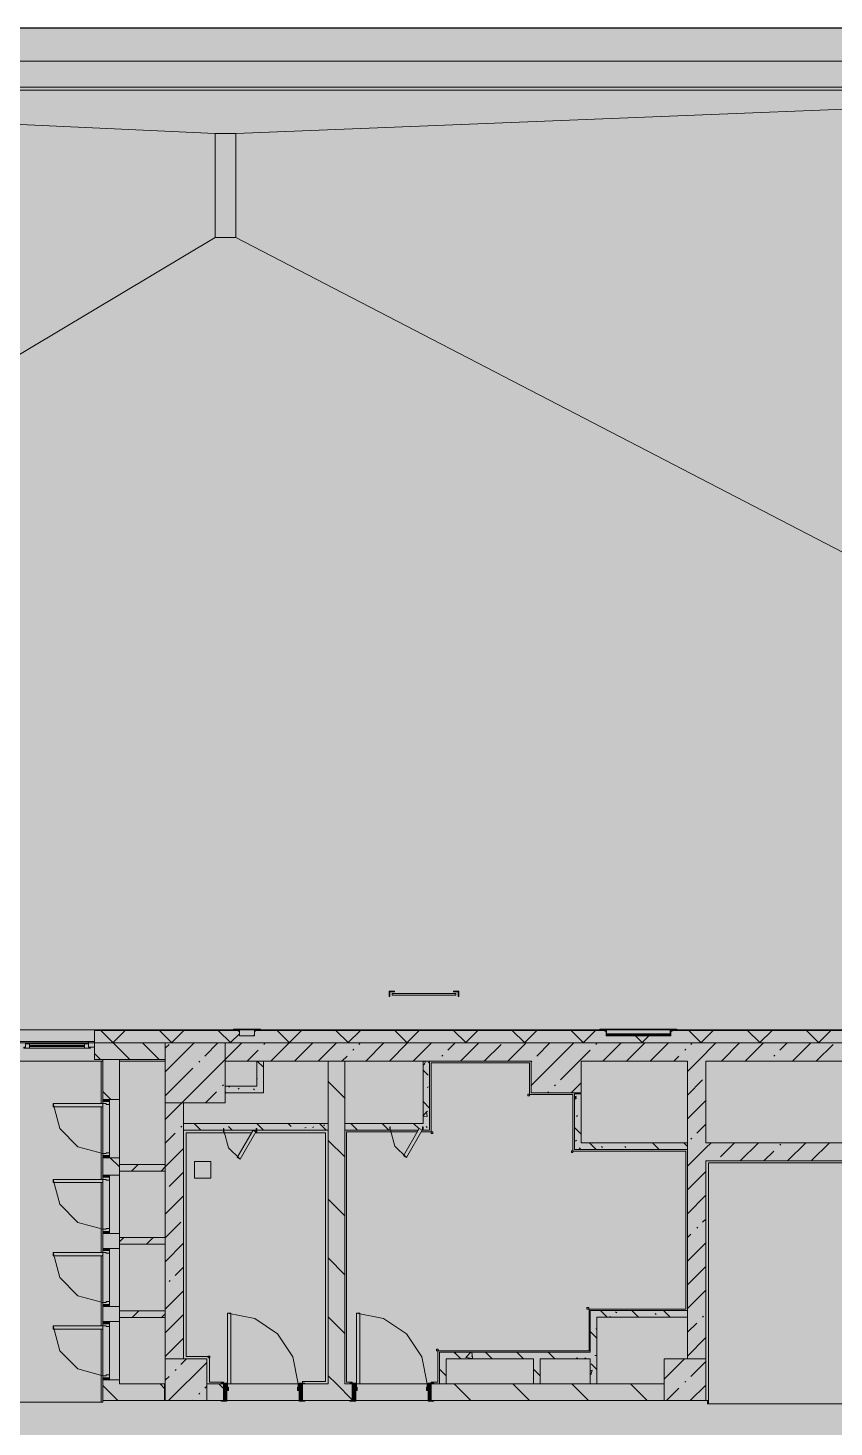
# Model space of a CAD drawing. Header units: millimetres. Extents: x -3817 to 677485, y -22715 to 103890.
# Drawn here: x 20626.1 to 20702.4, y -19520.5 to -19388.1 of the extents above; entities that cross this region are included whole.
import ezdxf

# ---------------------------------------------------------------- set-up
doc = ezdxf.new("R2010")
doc.units = ezdxf.units.MM
doc.layers.add('PDF _Геометрия', color=7, linetype='Continuous', true_color=0x1d1d1d)
doc.layers.add('PDF _Сплошная заливка', color=7, linetype='Continuous', true_color=0xffffff)

msp = doc.modelspace()

# ---------------------------------------------------------------- hatches: boundary and pattern name
at = {"layer": 'PDF _Сплошная заливка', "true_color": 0xd9d9d9, "transparency": 33554559}
for points in [[(20523.85, -19487.54), (20529.07, -19487.52), (20529.07, -19482.95), (20836.36, -19482.95), (20836.36, -19415.78), (20798.32, -19415.78), (20798.32, -19388.15), (20512.21, -19388.15), (20512.21, -19487.54)], [(20795.45, -19605.9), (20832.82, -19605.9), (20832.82, -19482.95), (20529.07, -19482.95), (20529.07, -19605.9), (20788.11, -19605.9)], [(20644.8, -19489.86), (20644.8, -19484.19), (20639.13, -19484.19), (20639.13, -19489.86), (20641.3, -19489.86)], [(20656.13, -19516.47), (20656.13, -19485.92), (20654.56, -19485.92), (20654.56, -19516.47), (20655.98, -19516.47)], [(20644.8, -19488.92), (20648.42, -19488.92), (20648.42, -19488.29), (20644.8, -19488.29), (20644.8, -19488.77)], [(20639.13, -19514.11), (20640.87, -19514.11), (20640.87, -19489.86), (20639.13, -19489.86), (20639.13, -19513.93)], [(20647.71, -19492.46), (20654.56, -19492.46), (20654.56, -19491.83), (20640.87, -19491.83), (20640.87, -19492.46), (20647.44, -19492.46)], [(20656.13, -19492.46), (20663.14, -19492.38), (20663.18, -19492.3), (20663.54, -19492.46), (20664.16, -19492.46), (20664.16, -19491.83), (20656.13, -19491.83)], [(20688.57, -19494.27), (20688.57, -19493.64), (20678.5, -19493.64), (20678.5, -19494.27), (20685.34, -19494.27)], [(20775.34, -19495.37), (20775.34, -19493.64), (20690.31, -19493.64), (20690.31, -19495.37), (20773.43, -19495.37)], [(20679.36, -19516.47), (20679.99, -19516.47), (20679.99, -19509.53), (20679.36, -19509.53), (20679.36, -19514.11)], [(20688.57, -19510.16), (20688.57, -19509.53), (20679.99, -19509.53), (20679.99, -19510.16), (20685.34, -19510.16)], [(20679.36, -19514.11), (20679.36, -19513.48), (20665.74, -19513.48), (20665.74, -19514.11), (20674.64, -19514.11)]]:
    msp.add_hatch(color=254, dxfattribs=at).paths.add_polyline_path(points)
h = msp.add_hatch(color=254, dxfattribs=at)
h.paths.add_polyline_path([(20773.43, -19484.19), (20784, -19484.19), (20784, -19483.01), (20767.52, -19483.02), (20767.47, -19483.52), (20761.44, -19483.52), (20761.38, -19483.01), (20732.83, -19483.02), (20732.77, -19483.52), (20723.59, -19483.5), (20723.53, -19483.01), (20687, -19483.02), (20686.94, -19483.52), (20680.91, -19483.52), (20680.86, -19483.01), (20647.57, -19483.02), (20647.52, -19483.52), (20646.16, -19483.5), (20646.16, -19483.01), (20632.43, -19483.01), (20632.43, -19484.19), (20772.19, -19484.19)], flags=0)
h.paths.add_polyline_path([(20791.09, -19484.19), (20792.9, -19484.19), (20792.85, -19483.01), (20791.09, -19483.01), (20791.09, -19483.11)], flags=0)
h.paths.add_polyline_path([(20832.82, -19484.19), (20832.82, -19483.01), (20817.07, -19483.01), (20817.07, -19484.19), (20832.15, -19484.19)], flags=0)
h.paths.add_polyline_path([(20795.81, -19484.19), (20809.99, -19484.19), (20809.99, -19483.01), (20795.81, -19483.01), (20795.81, -19483.11)], flags=0)
h.paths.add_polyline_path([(20608.03, -19484.19), (20608.03, -19483.01), (20603.3, -19483.01), (20603.3, -19484.19), (20604.6, -19484.19)], flags=0)
h.paths.add_polyline_path([(20596.21, -19484.19), (20596.21, -19483.01), (20591.49, -19483.01), (20591.49, -19484.19)], flags=0)
h.paths.add_polyline_path([(20584.4, -19484.19), (20584.4, -19483.01), (20531.49, -19483.01), (20531.49, -19483.46), (20530.31, -19483.46), (20530.31, -19484.19), (20582.58, -19484.19)], flags=0)
h = msp.add_hatch(color=254, dxfattribs=at)
h.paths.add_polyline_path([(20633.96, -19485.77), (20639.13, -19485.77), (20639.13, -19484.19), (20632.43, -19484.19), (20632.43, -19485.77), (20633.23, -19485.77)], flags=0)
h.paths.add_polyline_path([(20567.89, -19485.77), (20579.68, -19485.77), (20579.68, -19484.19), (20567.87, -19484.19), (20567.87, -19485.77)], flags=0)
h.paths.add_polyline_path([(20604.6, -19485.77), (20608.03, -19485.77), (20608.03, -19484.19), (20603.3, -19484.19), (20603.3, -19485.77)], flags=0)
h.paths.add_polyline_path([(20596.21, -19485.77), (20596.21, -19484.19), (20591.49, -19484.19), (20591.49, -19485.77)], flags=0)
h = msp.add_hatch(color=254, dxfattribs=at)
h.paths.add_polyline_path([(20784, -19485.92), (20784, -19484.19), (20772.19, -19484.19), (20772.19, -19485.92), (20781.26, -19485.92)], flags=0)
h.paths.add_polyline_path([(20654.56, -19485.92), (20673.77, -19485.92), (20673.77, -19484.19), (20644.8, -19484.19), (20644.8, -19485.92), (20648.42, -19485.92)], flags=0)
h.paths.add_polyline_path([(20767.47, -19485.92), (20767.47, -19484.19), (20739.12, -19484.19), (20739.12, -19485.92), (20744.07, -19485.92)], flags=0)
h.paths.add_polyline_path([(20734.4, -19485.92), (20734.4, -19484.19), (20708.42, -19484.19), (20708.42, -19485.92), (20714.7, -19485.92)], flags=0)
h.paths.add_polyline_path([(20678.5, -19485.92), (20703.69, -19485.92), (20703.69, -19484.19), (20678.5, -19484.19)], flags=0)
h = msp.add_hatch(color=254, dxfattribs=at)
h.paths.add_polyline_path([(20633.86, -19516.47), (20634.81, -19516.47), (20634.81, -19516.08), (20633.23, -19516.08), (20633.23, -19516.47)], flags=0)
h.paths.add_polyline_path([(20633.86, -19510.57), (20634.81, -19510.57), (20634.81, -19509.15), (20633.23, -19509.15), (20633.23, -19510.57)], flags=0)
h.paths.add_polyline_path([(20633.23, -19503.64), (20634.81, -19503.64), (20634.81, -19502.22), (20633.23, -19502.22)], flags=0)
h.paths.add_polyline_path([(20634.81, -19496.71), (20634.81, -19495.06), (20633.23, -19495.06), (20633.23, -19496.71), (20633.86, -19496.71)], flags=0)
h.paths.add_polyline_path([(20633.23, -19489.55), (20634.81, -19489.55), (20634.81, -19485.77), (20633.23, -19485.77), (20633.23, -19487.52)], flags=0)
at = {"layer": 'PDF _Сплошная заливка', "true_color": 0xcdcdcd, "transparency": 33554559}
h = msp.add_hatch(color=254, dxfattribs=at)
h.paths.add_polyline_path([(20633.23, -19494.86), (20633.86, -19494.86), (20633.86, -19494.59), (20633.23, -19494.66)], flags=0)
h.paths.add_polyline_path([(20633.86, -19490.02), (20633.86, -19489.74), (20633.23, -19489.74), (20633.23, -19489.94), (20633.55, -19489.94)], flags=0)
h = msp.add_hatch(color=254, dxfattribs=at)
h.paths.add_polyline_path([(20633.23, -19502.03), (20633.86, -19502.03), (20633.86, -19501.75), (20633.23, -19501.83)], flags=0)
h.paths.add_polyline_path([(20633.86, -19497.18), (20633.86, -19496.91), (20633.23, -19496.91), (20633.23, -19497.11), (20633.55, -19497.11)], flags=0)
h = msp.add_hatch(color=254, dxfattribs=at)
h.paths.add_polyline_path([(20633.23, -19508.96), (20633.86, -19508.96), (20633.86, -19508.68), (20633.23, -19508.76)], flags=0)
h.paths.add_polyline_path([(20633.86, -19504.11), (20633.86, -19503.84), (20633.23, -19503.84), (20633.23, -19504.03), (20633.55, -19504.03)], flags=0)
h = msp.add_hatch(color=254, dxfattribs=at)
h.paths.add_polyline_path([(20633.23, -19515.88), (20633.86, -19515.88), (20633.86, -19515.61), (20633.23, -19515.69)], flags=0)
h.paths.add_polyline_path([(20633.86, -19511.04), (20633.86, -19510.77), (20633.23, -19510.77), (20633.23, -19510.96), (20633.55, -19510.96)], flags=0)
at = {"layer": 'PDF _Сплошная заливка', "true_color": 0xd9d9d9, "transparency": 33554559}
h = msp.add_hatch(color=254, dxfattribs=at)
h.paths.add_polyline_path([(20664.56, -19518.05), (20686.37, -19518.05), (20686.37, -19516.47), (20664.32, -19516.47), (20664.32, -19518.05)], flags=0)
h.paths.add_polyline_path([(20644.65, -19518.05), (20644.65, -19516.47), (20643.06, -19516.47), (20643.06, -19518.05), (20644.41, -19518.05)], flags=0)
h.paths.add_polyline_path([(20655.98, -19518.05), (20656.84, -19518.05), (20656.84, -19516.47), (20652.13, -19516.47), (20652.13, -19518.05), (20652.36, -19518.05)], flags=0)

# ---------------------------------------------------------------- linework, layer by layer
at = {"layer": 'PDF _Геометрия', "color": 7, "lineweight": 9}
msp.add_lwpolyline([(20529.07, -19487.55), (20512.19, -19487.55), (20512.19, -19388.13), (20798.32, -19388.13), (20798.32, -19415.78)], dxfattribs=at)
at = {"layer": 'PDF _Геометрия', "color": 8, "lineweight": 9, "true_color": 0x808080}
msp.add_lwpolyline([(20529.07, -19487.52), (20529.07, -19482.95), (20836.36, -19482.95), (20836.36, -19415.78), (20798.32, -19415.78), (20798.32, -19388.15), (20512.21, -19388.15), (20512.21, -19487.54), (20529.07, -19487.54)], dxfattribs=at)
at = {"layer": 'PDF _Геометрия', "color": 8, "lineweight": 9, "true_color": 0x737373}
for points in [[(20798.3, -19388.15), (20792.73, -19393.72), (20517.78, -19393.72), (20518.06, -19394), (20518.07, -19394.01), (20518.07, -19394.01)], [(20529.07, -19481.68), (20518.07, -19481.68), (20518.07, -19394.01), (20792.44, -19394.01), (20792.44, -19421.62)], [(20666.65, -19479.52), (20660.61, -19479.52)], [(20660.61, -19479.66), (20660.61, -19479.66), (20660.61, -19479.66), (20660.61, -19479.66), (20660.61, -19479.64), (20660.61, -19479.63), (20660.61, -19479.61), (20660.61, -19479.59), (20660.61, -19479.58), (20660.61, -19479.56), (20660.61, -19479.54), (20660.61, -19479.53), (20660.61, -19479.53), (20660.61, -19479.52), (20660.61, -19479.53)], [(20660.61, -19479.66), (20666.65, -19479.66)], [(20666.65, -19479.53), (20666.65, -19479.52), (20666.65, -19479.53), (20666.65, -19479.53), (20666.65, -19479.54), (20666.65, -19479.56), (20666.65, -19479.58), (20666.65, -19479.59), (20666.65, -19479.61), (20666.65, -19479.63), (20666.65, -19479.64), (20666.65, -19479.66), (20666.65, -19479.66), (20666.65, -19479.66), (20666.65, -19479.66)], [(20633.86, -19489.55), (20634.81, -19489.55), (20634.81, -19485.77), (20639.13, -19485.77), (20639.13, -19484.19), (20632.43, -19484.19), (20608.03, -19484.19), (20608.03, -19482.95), (20603.3, -19482.95), (20603.3, -19484.19), (20608.03, -19484.19), (20608.03, -19482.95)], [(20608.03, -19484.19), (20632.43, -19484.19), (20639.13, -19484.19), (20784, -19484.19), (20784, -19482.95), (20767.49, -19482.95)], [(20611.94, -19482.95), (20626.62, -19482.95)], [(20646.19, -19482.95), (20632.43, -19482.95), (20632.43, -19484.19), (20632.43, -19485.77), (20633.23, -19485.77), (20633.23, -19489.55), (20634.81, -19489.55), (20634.81, -19495.06), (20633.86, -19495.06)], [(20632.43, -19484.19), (20632.43, -19482.95)], [(20646.17, -19482.99), (20632.43, -19482.99)], [(20646.16, -19483.01), (20632.43, -19483.01)], [(20635.77, -19485.77), (20634.2, -19484.19), (20633.02, -19483.01)], [(20634.16, -19484.19), (20635.34, -19483.01)], [(20639.77, -19484.19), (20638.59, -19483.01)], [(20639.72, -19484.19), (20640.9, -19483.01)], [(20645.33, -19484.19), (20644.15, -19483.01)], [(20645.29, -19484.19), (20646.16, -19483.33)], [(20645.58, -19482.89), (20646.21, -19482.89), (20645.58, -19482.89)], [(20647.55, -19483.52), (20646.18, -19483.52), (20646.18, -19483.52), (20646.17, -19483.52), (20646.17, -19483.52), (20646.16, -19483.51), (20646.16, -19483.51), (20646.16, -19483.5), (20646.16, -19483.5), (20646.16, -19483.02), (20646.16, -19483), (20646.15, -19482.99), (20646.14, -19482.97), (20646.13, -19482.96), (20646.12, -19482.96), (20646.1, -19482.95), (20646.09, -19482.95), (20645.61, -19482.95), (20645.6, -19482.95), (20645.6, -19482.95), (20645.59, -19482.94), (20645.59, -19482.94), (20645.59, -19482.93), (20645.58, -19482.93), (20645.58, -19482.92), (20645.58, -19482.89), (20645.58, -19482.92), (20645.58, -19482.93), (20645.59, -19482.93), (20645.59, -19482.94), (20645.59, -19482.94), (20645.6, -19482.95), (20645.6, -19482.95), (20645.61, -19482.95)], [(20648.13, -19482.95), (20647.65, -19482.95), (20647.63, -19482.95), (20647.62, -19482.96), (20647.6, -19482.96), (20647.59, -19482.97), (20647.58, -19482.99), (20647.58, -19483), (20647.57, -19483.02), (20647.57, -19483.5), (20647.57, -19483.5), (20647.57, -19483.51), (20647.57, -19483.51), (20647.57, -19483.52), (20647.56, -19483.52), (20647.56, -19483.52), (20647.55, -19483.52), (20647.52, -19483.52), (20647.55, -19483.52), (20647.56, -19483.52), (20647.56, -19483.52), (20647.57, -19483.52), (20647.57, -19483.51), (20647.57, -19483.51), (20647.57, -19483.5), (20647.57, -19483.5), (20647.57, -19483.02), (20647.58, -19483), (20647.58, -19482.99), (20647.59, -19482.97), (20647.6, -19482.96), (20647.62, -19482.96), (20647.63, -19482.95), (20647.65, -19482.95), (20648.13, -19482.95), (20648.13, -19482.95), (20648.14, -19482.95), (20648.14, -19482.94), (20648.14, -19482.94), (20648.15, -19482.93), (20648.15, -19482.93), (20648.15, -19482.92), (20648.15, -19482.93), (20648.15, -19482.93), (20648.14, -19482.94), (20648.14, -19482.94), (20648.14, -19482.95), (20648.13, -19482.95), (20648.13, -19482.95), (20648.13, -19482.95), (20648.14, -19482.95), (20648.14, -19482.94), (20648.14, -19482.94), (20648.15, -19482.93), (20648.15, -19482.93), (20648.15, -19482.92), (20648.15, -19482.89), (20647.52, -19482.89), (20648.15, -19482.89), (20648.15, -19482.92), (20648.15, -19482.93), (20648.15, -19482.93), (20648.14, -19482.94), (20648.14, -19482.94), (20648.14, -19482.95), (20648.13, -19482.95), (20648.13, -19482.95), (20645.61, -19482.95), (20646.09, -19482.95), (20646.1, -19482.95), (20646.12, -19482.96), (20646.13, -19482.96), (20646.14, -19482.97), (20646.15, -19482.99), (20646.16, -19483), (20646.16, -19483.02), (20646.16, -19483.5), (20646.16, -19483.5), (20646.16, -19483.51), (20646.16, -19483.51), (20646.17, -19483.52), (20646.17, -19483.52), (20646.18, -19483.52), (20646.18, -19483.52), (20646.21, -19483.52), (20647.52, -19483.52), (20646.21, -19483.52), (20646.18, -19483.52)], [(20645.61, -19482.95), (20646.09, -19482.95), (20645.61, -19482.95)], [(20646.16, -19483.02), (20646.16, -19483.5), (20646.16, -19483.02)], [(20646.18, -19483.52), (20646.21, -19483.52), (20646.18, -19483.52)], [(20647.55, -19483.52), (20647.52, -19483.52), (20647.55, -19483.52)], [(20680.89, -19482.95), (20647.54, -19482.95)], [(20680.87, -19482.99), (20647.56, -19482.99)], [(20680.86, -19483.01), (20647.57, -19483.01)], [(20647.57, -19483.02), (20647.57, -19483.5), (20647.57, -19483.02)], [(20648.13, -19482.95), (20647.65, -19482.95), (20648.13, -19482.95)], [(20649.13, -19485.92), (20650.86, -19484.19), (20652.04, -19483.01)], [(20650.9, -19484.19), (20649.72, -19483.01)], [(20656.47, -19484.19), (20655.29, -19483.01)], [(20656.43, -19484.19), (20657.61, -19483.01)], [(20662.04, -19484.19), (20660.86, -19483.01)], [(20661.99, -19484.19), (20663.17, -19483.01)], [(20667.61, -19484.19), (20666.42, -19483.01)], [(20667.56, -19484.19), (20668.74, -19483.01)], [(20673.17, -19484.19), (20671.99, -19483.01)], [(20673.13, -19484.19), (20674.31, -19483.01)], [(20678.74, -19484.19), (20677.56, -19483.01)], [(20678.7, -19484.19), (20679.88, -19483.01)], [(20680.91, -19482.95), (20680.91, -19483.52), (20680.88, -19483.52), (20680.88, -19483.52), (20680.87, -19483.52), (20680.87, -19483.52), (20680.86, -19483.51), (20680.86, -19483.51), (20680.86, -19483.5), (20680.86, -19483.5), (20680.86, -19483.02), (20680.86, -19483), (20680.85, -19482.99), (20680.84, -19482.97), (20680.83, -19482.96), (20680.82, -19482.96), (20680.8, -19482.95), (20680.79, -19482.95), (20680.31, -19482.95), (20680.3, -19482.95), (20680.3, -19482.95), (20680.29, -19482.94), (20680.29, -19482.94), (20680.28, -19482.93), (20680.28, -19482.93), (20680.28, -19482.92), (20680.28, -19482.89)], [(20680.31, -19482.95), (20680.79, -19482.95), (20680.31, -19482.95)], [(20680.86, -19483.02), (20680.86, -19483.5), (20680.86, -19483.02)], [(20680.88, -19483.52), (20680.91, -19483.52), (20680.88, -19483.52)], [(20680.91, -19482.91), (20686.94, -19482.91)], [(20680.91, -19482.91), (20686.94, -19482.91)], [(20680.91, -19482.91), (20686.94, -19482.91)], [(20686.94, -19483.35), (20680.91, -19483.35)], [(20680.91, -19483.42), (20686.94, -19483.42)], [(20680.91, -19483.42), (20686.94, -19483.42)], [(20680.91, -19483.42), (20686.94, -19483.42)], [(20686.94, -19483.52), (20680.91, -19483.52)], [(20684.31, -19484.19), (20683.64, -19483.52)], [(20684.26, -19484.19), (20684.93, -19483.52)], [(20687.57, -19482.89), (20687.57, -19482.92), (20687.57, -19482.93), (20687.57, -19482.93), (20687.57, -19482.94), (20687.56, -19482.94), (20687.56, -19482.95), (20687.56, -19482.95), (20687.55, -19482.95), (20687.07, -19482.95), (20687.05, -19482.95), (20687.04, -19482.96), (20687.03, -19482.96), (20687.01, -19482.97), (20687.01, -19482.99), (20687, -19483), (20687, -19483.02), (20687, -19483.5), (20687, -19483.5), (20687, -19483.51), (20686.99, -19483.51), (20686.99, -19483.52), (20686.99, -19483.52), (20686.98, -19483.52), (20686.98, -19483.52), (20686.94, -19483.52), (20686.94, -19482.95)], [(20686.98, -19483.52), (20686.94, -19483.52), (20686.98, -19483.52)], [(20723.57, -19482.95), (20686.97, -19482.95)], [(20723.55, -19482.99), (20686.99, -19482.99)], [(20723.54, -19483.01), (20687, -19483.01)], [(20687, -19483.02), (20687, -19483.5), (20687, -19483.02)], [(20687.55, -19482.95), (20687.07, -19482.95), (20687.55, -19482.95)], [(20689.88, -19484.19), (20688.69, -19483.01)], [(20689.83, -19484.19), (20691.01, -19483.01)], [(20695.44, -19484.19), (20694.26, -19483.01)], [(20695.4, -19484.19), (20696.58, -19483.01)], [(20701.01, -19484.19), (20699.83, -19483.01)], [(20700.97, -19484.19), (20702.15, -19483.01)], [(20632.43, -19484.05), (20608.03, -19484.05)], [(20632.04, -19484.68), (20625.74, -19484.68)], [(20626.29, -19484.68), (20626.29, -19484.29)], [(20626.29, -19484.44), (20631.49, -19484.44)], [(20631.49, -19484.52), (20626.29, -19484.52)], [(20631.49, -19484.68), (20631.49, -19484.29)], [(20631.88, -19484.6), (20632.43, -19484.6)], [(20632.99, -19485.77), (20632.43, -19485.21)], [(20638.56, -19485.77), (20636.98, -19484.19)], [(20639.13, -19491.43), (20640.7, -19489.86), (20644.8, -19485.76), (20646.37, -19484.19)], [(20639.13, -19486.94), (20641.88, -19484.19)], [(20639.13, -19484.7), (20639.5, -19484.33)], [(20642.87, -19485.45), (20644.12, -19484.19)], [(20781.26, -19485.92), (20784, -19485.92), (20784, -19484.19), (20678.5, -19484.19), (20673.77, -19484.19), (20643.85, -19484.19)], [(20646.88, -19485.92), (20647.92, -19484.89)], [(20648.48, -19484.33), (20648.57, -19484.23)], [(20651.37, -19485.92), (20653.1, -19484.19)], [(20653.62, -19485.92), (20655.35, -19484.19)], [(20656.9, -19484.89), (20656.99, -19484.8)], [(20657.46, -19484.33), (20657.59, -19484.19)], [(20658.11, -19485.92), (20659.84, -19484.19)], [(20660.35, -19485.92), (20662.08, -19484.19)], [(20662.6, -19485.92), (20664.33, -19484.19)], [(20665.88, -19484.89), (20666.57, -19484.19)], [(20667.09, -19485.92), (20668.82, -19484.19)], [(20669.33, -19485.92), (20670.93, -19484.33)], [(20671.58, -19485.92), (20673.31, -19484.19)], [(20673.77, -19488.22), (20677.8, -19484.19)], [(20674.3, -19485.45), (20675.55, -19484.19)], [(20676.54, -19487.69), (20678.5, -19485.74), (20679.35, -19484.89)], [(20679.91, -19484.33), (20680, -19484.23)], [(20680.56, -19485.92), (20682.29, -19484.19)], [(20682.8, -19485.92), (20684.53, -19484.19)], [(20685.05, -19485.92), (20686.78, -19484.19)], [(20688.33, -19484.89), (20688.42, -19484.8)], [(20688.57, -19486.89), (20689.54, -19485.92), (20691.27, -19484.19)], [(20688.89, -19484.33), (20689.02, -19484.19)], [(20691.78, -19485.92), (20693.51, -19484.19)], [(20694.03, -19485.92), (20695.76, -19484.19)], [(20697.31, -19484.89), (20698, -19484.19)], [(20698.52, -19485.92), (20700.25, -19484.19)], [(20700.76, -19485.92), (20702.36, -19484.33)], [(20633.23, -19485.92), (20633.07, -19485.92), (20584.56, -19485.92), (20584.4, -19485.92)], [(20634.81, -19485.77), (20633.23, -19485.77)], [(20634.81, -19485.92), (20639.13, -19485.92), (20634.81, -19485.92)], [(20639.13, -19485.77), (20639.13, -19485.92)], [(20639.13, -19489.19), (20641.74, -19486.57)], [(20640.87, -19491.83), (20654.56, -19491.83), (20654.56, -19485.92), (20656.13, -19485.92), (20656.13, -19491.83), (20660.39, -19491.83), (20663.54, -19491.83), (20663.54, -19485.92), (20664.16, -19485.92), (20673.77, -19485.92), (20673.77, -19488.92), (20678.5, -19488.92), (20678.5, -19485.92), (20688.57, -19485.92), (20688.57, -19493.64), (20678.5, -19493.64), (20678.5, -19489), (20677.87, -19489), (20677.87, -19494.27), (20678.5, -19494.27), (20688.57, -19494.27), (20688.57, -19509.53), (20679.99, -19509.53), (20679.36, -19509.53), (20679.36, -19513.48), (20665.74, -19513.48), (20665.11, -19513.48), (20665.11, -19516.47), (20664.56, -19516.47)], [(20642.3, -19486.01), (20642.4, -19485.92)], [(20644.8, -19485.92), (20647.79, -19485.92), (20647.79, -19488.29), (20644.8, -19488.29)], [(20644.8, -19488.92), (20648.42, -19488.92), (20648.42, -19488.29), (20648.42, -19485.92), (20654.56, -19485.92)], [(20648.42, -19485.92), (20647.79, -19485.92)], [(20655.86, -19485.92), (20656.34, -19485.45)], [(20656.13, -19485.92), (20663.54, -19485.92)], [(20663.54, -19492.46), (20664.16, -19492.46), (20664.16, -19491.83), (20664.16, -19485.92)], [(20665.32, -19485.45), (20665.41, -19485.36)], [(20673.77, -19485.97), (20673.83, -19485.92)], [(20687.29, -19485.92), (20687.77, -19485.45)], [(20688.57, -19510.16), (20688.57, -19514.11), (20690.31, -19514.11), (20690.31, -19495.37), (20775.34, -19495.37), (20775.34, -19493.64), (20775.34, -19485.92), (20779.68, -19485.92)], [(20772.19, -19485.92), (20773.61, -19485.92), (20773.61, -19493.64), (20690.31, -19493.64), (20690.31, -19485.92), (20703.69, -19485.92)], [(20696.75, -19485.45), (20696.84, -19485.36)], [(20656.13, -19489.42), (20654.56, -19487.85)], [(20688.57, -19489.13), (20690.01, -19487.69)], [(20633.99, -19489.55), (20633.23, -19488.79)], [(20642.94, -19489.86), (20643.99, -19488.82)], [(20644.55, -19488.26), (20644.64, -19488.16)], [(20675.32, -19488.92), (20675.42, -19488.82)], [(20675.98, -19488.26), (20676.07, -19488.16)], [(20677.56, -19488.92), (20678.5, -19487.98)], [(20639.13, -19489.86), (20639.13, -19495.69), (20634.81, -19495.69), (20634.81, -19496.32), (20639.13, -19496.32), (20639.13, -19502.62), (20634.81, -19502.62), (20634.81, -19503.25), (20639.13, -19503.25), (20639.13, -19509.55), (20634.81, -19509.55), (20634.81, -19509.15), (20633.23, -19509.15), (20633.23, -19510.57), (20634.81, -19510.57), (20634.81, -19516.08), (20633.86, -19516.08)], [(20633.23, -19494.66), (20633.23, -19490.26)], [(20640.87, -19489.86), (20640.87, -19491.83), (20640.87, -19492.46), (20654.56, -19492.46), (20654.56, -19516.47), (20652.36, -19516.47)], [(20688.57, -19491.38), (20690.31, -19489.64)], [(20654.56, -19492.46), (20654.56, -19491.83)], [(20656.13, -19491.83), (20656.13, -19492.46)], [(20689.45, -19492.75), (20690.31, -19491.89)], [(20633.86, -19510.57), (20634.81, -19510.57), (20634.81, -19510.18), (20639.13, -19510.18), (20639.13, -19514.11), (20640.87, -19514.11), (20640.87, -19492.46)], [(20639.13, -19493.67), (20640.06, -19492.75)], [(20640.62, -19492.18), (20640.71, -19492.09)], [(20656.61, -19516.47), (20656.13, -19516.47), (20656.13, -19492.46), (20660.39, -19492.46), (20663.09, -19492.46)], [(20688.89, -19493.31), (20688.98, -19493.21)], [(20638.73, -19496.32), (20639.13, -19495.92), (20640.87, -19494.18)], [(20656.13, -19494.99), (20654.56, -19493.42)], [(20688.57, -19495.87), (20690.31, -19494.13), (20690.8, -19493.64)], [(20688.57, -19494.27), (20688.57, -19493.64)], [(20691.69, -19494.99), (20693.04, -19493.64)], [(20693.56, -19495.37), (20695.29, -19493.64)], [(20695.8, -19495.37), (20696.75, -19494.43)], [(20697.31, -19493.87), (20697.4, -19493.78)], [(20698.05, -19495.37), (20699.78, -19493.64)], [(20700.29, -19495.37), (20702.02, -19493.64)], [(20634.81, -19495.69), (20634.81, -19495.06), (20633.23, -19495.06), (20633.23, -19496.71), (20634.81, -19496.71), (20634.81, -19496.32)], [(20634.81, -19495.93), (20633.93, -19495.06)], [(20635.95, -19496.32), (20636.58, -19495.69)], [(20639.13, -19496.32), (20639.13, -19495.69)], [(20633.86, -19496.71), (20634.81, -19496.71), (20634.81, -19502.22), (20633.86, -19502.22)], [(20639.5, -19497.8), (20640.87, -19496.43)], [(20688.57, -19498.11), (20690.31, -19496.38)], [(20633.23, -19501.83), (20633.23, -19497.42)], [(20639.13, -19500.41), (20640.87, -19498.67)], [(20656.13, -19500.56), (20654.56, -19498.98)], [(20688.57, -19500.36), (20690.31, -19498.62)], [(20690.01, -19501.16), (20690.31, -19500.87)], [(20634.81, -19502.62), (20634.81, -19502.22), (20633.23, -19502.22), (20633.23, -19503.64), (20634.81, -19503.64), (20634.81, -19503.25)], [(20639.13, -19502.65), (20640.62, -19501.16)], [(20688.57, -19502.6), (20688.89, -19502.29)], [(20689.45, -19501.73), (20689.54, -19501.63)], [(20633.86, -19503.64), (20634.81, -19503.64), (20634.81, -19509.15), (20633.86, -19509.15)], [(20634.81, -19503.03), (20635.22, -19502.62)], [(20637.37, -19503.25), (20638, -19502.62)], [(20639.13, -19503.25), (20639.13, -19502.62)], [(20639.13, -19504.9), (20640.87, -19503.16)], [(20688.57, -19504.85), (20690.31, -19503.11)], [(20633.23, -19509.15), (20633.23, -19504.35)], [(20656.13, -19506.13), (20654.56, -19504.55)], [(20640.06, -19506.22), (20640.87, -19505.41)], [(20688.57, -19507.09), (20690.31, -19505.36)], [(20639.13, -19509.39), (20640.87, -19507.65)], [(20639.5, -19506.78), (20639.59, -19506.68)], [(20688.57, -19509.34), (20690.31, -19507.6)], [(20634.81, -19509.55), (20634.81, -19510.18)], [(20636.01, -19510.18), (20636.64, -19509.55)], [(20638.79, -19510.18), (20639.13, -19509.84)], [(20639.13, -19510.18), (20639.13, -19509.55)], [(20639.13, -19511.63), (20640.87, -19509.9)], [(20656.13, -19511.69), (20654.56, -19510.12)], [(20686.37, -19516.47), (20679.99, -19516.47), (20679.99, -19510.16), (20688.57, -19510.16), (20688.57, -19509.53)], [(20690.01, -19510.14), (20690.1, -19510.05)], [(20633.23, -19516.08), (20633.23, -19511.28)], [(20688.57, -19511.58), (20689.45, -19510.71)], [(20639.13, -19513.88), (20640.87, -19512.14)], [(20688.57, -19513.83), (20690.31, -19512.09)], [(20640.62, -19514.63), (20641.14, -19514.11)], [(20686.37, -19516.03), (20688.29, -19514.11)], [(20688.89, -19515.76), (20690.31, -19514.34)], [(20639.45, -19518.05), (20643.06, -19514.44)], [(20640.06, -19515.2), (20640.15, -19515.1)], [(20656.84, -19517.97), (20655.35, -19516.47), (20654.56, -19515.69)], [(20634.65, -19518.05), (20633.23, -19516.63)], [(20639.06, -19516.89), (20638.64, -19516.47)], [(20639.13, -19516.13), (20639.5, -19515.76)], [(20642.87, -19516.88), (20643.06, -19516.68)], [(20644.41, -19516.47), (20643.06, -19516.47), (20643.06, -19518.05), (20644.41, -19518.05)], [(20644.65, -19516.91), (20644.21, -19516.47)], [(20644.65, -19518.05), (20644.65, -19516.47)], [(20645.35, -19516.47), (20651.81, -19516.47)], [(20652.13, -19516.47), (20652.13, -19518.05)], [(20656.84, -19518.05), (20656.84, -19516.47)], [(20657.24, -19516.47), (20664.01, -19516.47)], [(20664.32, -19516.47), (20664.32, -19518.05)], [(20664.56, -19518.05), (20690.31, -19518.05), (20690.31, -19516.47)], [(20665.11, -19516.47), (20665.74, -19516.47)], [(20668.06, -19518.05), (20666.48, -19516.47)], [(20673.62, -19518.05), (20672.05, -19516.47)], [(20674.01, -19516.47), (20674.64, -19516.47)], [(20679.19, -19518.05), (20677.62, -19516.47)], [(20679.36, -19516.47), (20679.99, -19516.47)], [(20684.76, -19518.05), (20683.18, -19516.47)], [(20686.6, -19518.05), (20687.77, -19516.88)], [(20688.33, -19516.32), (20688.42, -19516.23)], [(20688.84, -19518.05), (20690.31, -19516.58)], [(20641.7, -19518.05), (20641.74, -19518)], [(20642.3, -19517.44), (20642.4, -19517.35)], [(20651.81, -19518.05), (20644.96, -19518.05)], [(20652.36, -19518.05), (20656.61, -19518.05)], [(20664.01, -19518.05), (20657.16, -19518.05)]]:
    msp.add_lwpolyline(points, dxfattribs=at)
at = {"layer": 'PDF _Геометрия', "color": 253, "lineweight": 9, "true_color": 0xaaaaaa}
msp.add_lwpolyline([(20494.77, -19391.28), (20593.19, -19391.28), (20699.75, -19391.28), (20798.18, -19391.28)], dxfattribs=at)
at = {"layer": 'PDF _Геометрия', "color": 9, "lineweight": 9, "true_color": 0xb7b7b7}
for points in [[(20748.46, -19394.01), (20645.82, -19398.13)], [(20520.48, -19481.68), (20643.85, -19407.97), (20643.85, -19398.13), (20607.63, -19396.46)], [(20643.85, -19398.13), (20645.82, -19398.13), (20645.82, -19407.97)], [(20790.45, -19482.95), (20645.82, -19407.97), (20643.85, -19407.97)], [(20532.05, -19513.93), (20532.05, -19488.29), (20534.41, -19488.29), (20534.41, -19486.09), (20555.03, -19486.09), (20534.41, -19486.09), (20534.41, -19488.29), (20532.05, -19488.29), (20532.05, -19513.96), (20534.41, -19513.96), (20534.41, -19518.21), (20633.07, -19518.21), (20633.07, -19511.28), (20633.07, -19518.21)], [(20633.07, -19485.92), (20633.07, -19489.94), (20633.07, -19485.92), (20584.56, -19485.92), (20584.56, -19489.07), (20579.52, -19489.07), (20579.52, -19485.93), (20575.75, -19485.93), (20575.75, -19493.65), (20555.67, -19493.65), (20555.67, -19493.48), (20555.67, -19493.65), (20575.75, -19493.65), (20575.75, -19485.93), (20579.52, -19485.93), (20579.52, -19489.07), (20584.56, -19489.07), (20584.56, -19485.92)], [(20820.22, -19502.7), (20820.22, -19485.92), (20795.97, -19485.92), (20795.97, -19489.07), (20790.93, -19489.07), (20790.93, -19486.08), (20781.41, -19486.08), (20781.41, -19518.37), (20690.47, -19518.37), (20690.47, -19518.05), (20664.56, -19518.05)], [(20633.23, -19490.26), (20633.23, -19494.66), (20630.87, -19494.03), (20629.14, -19492.3), (20628.51, -19489.94)], [(20633.23, -19494.66), (20633.23, -19489.94)], [(20633.86, -19489.86), (20633.86, -19494.74), (20633.86, -19489.86)], [(20643.31, -19513.87), (20641.11, -19513.87), (20641.11, -19492.7), (20647.3, -19492.7), (20641.11, -19492.7), (20641.11, -19513.87), (20643.31, -19513.87), (20643.31, -19516.32), (20644.65, -19516.32), (20644.65, -19516.41), (20644.65, -19516.32), (20643.31, -19516.32), (20643.31, -19513.93)], [(20644.72, -19492.62), (20645.12, -19494.11), (20646.21, -19495.21)], [(20660.46, -19492.46), (20660.87, -19493.96), (20661.96, -19495.05)], [(20690.47, -19518.05), (20690.47, -19518.37), (20690.56, -19518.37), (20690.56, -19495.54), (20781.41, -19495.54)], [(20633.23, -19497.42), (20633.23, -19501.83), (20630.87, -19501.2), (20629.14, -19499.47), (20628.51, -19497.11)], [(20633.23, -19501.83), (20633.23, -19497.11)], [(20633.86, -19497.03), (20633.86, -19501.91), (20633.86, -19497.03)], [(20633.23, -19508.76), (20630.87, -19508.13), (20629.14, -19506.4), (20628.51, -19504.03)], [(20633.23, -19504.03), (20633.23, -19508.84), (20633.23, -19504.35)], [(20633.86, -19503.96), (20633.86, -19508.84), (20633.86, -19503.96)], [(20651.73, -19516.47), (20651.22, -19513.91), (20649.77, -19511.74), (20647.6, -19510.29), (20645.04, -19509.78)], [(20663.93, -19516.47), (20663.42, -19513.91), (20661.97, -19511.74), (20659.8, -19510.29), (20657.24, -19509.78)], [(20633.23, -19515.69), (20630.87, -19515.05), (20629.14, -19513.33), (20628.51, -19510.96)], [(20633.23, -19510.96), (20633.23, -19515.77), (20633.23, -19511.28)], [(20633.86, -19510.88), (20633.86, -19515.77), (20633.86, -19510.88)], [(20656.84, -19516.41), (20656.84, -19516.32), (20656.84, -19516.41)], [(20644.41, -19518.05), (20633.23, -19518.05), (20633.23, -19518.21), (20532.05, -19518.21), (20532.05, -19536.78), (20541.18, -19536.78), (20541.18, -19541.51), (20545.82, -19541.51), (20541.18, -19541.51), (20541.18, -19536.78), (20532.05, -19536.78), (20532.05, -19518.21)], [(20633.23, -19518.21), (20633.23, -19518.05)], [(20644.96, -19518.04), (20651.81, -19518.04)], [(20651.81, -19518.05), (20644.96, -19518.05)], [(20656.61, -19518.05), (20652.36, -19518.05)]]:
    msp.add_lwpolyline(points, dxfattribs=at)
at = {"layer": 'PDF _Геометрия', "color": 8, "lineweight": 9, "true_color": 0x737373}
for points in [[(20660.34, -19479.3), (20660.34, -19479.79), (20660.39, -19479.79), (20660.39, -19479.35), (20660.84, -19479.35), (20660.84, -19479.3), (20660.34, -19479.3), (20660.84, -19479.3), (20660.84, -19479.35), (20660.39, -19479.35), (20660.39, -19479.79), (20660.34, -19479.79)], [(20666.92, -19479.3), (20666.92, -19479.79), (20666.87, -19479.79), (20666.87, -19479.35), (20666.42, -19479.35), (20666.42, -19479.3), (20666.92, -19479.3), (20666.42, -19479.3), (20666.42, -19479.35), (20666.87, -19479.35), (20666.87, -19479.79), (20666.92, -19479.79)], [(20645.58, -19482.89), (20646.21, -19482.89), (20647.52, -19482.89), (20648.15, -19482.89)], [(20648.15, -19482.89), (20647.52, -19482.89), (20646.21, -19482.89), (20645.58, -19482.89)], [(20646.16, -19483.5), (20646.16, -19483.5), (20646.16, -19483.51), (20646.16, -19483.51), (20646.17, -19483.52), (20646.17, -19483.52), (20646.18, -19483.52), (20646.18, -19483.52), (20646.18, -19483.52), (20646.17, -19483.52), (20646.17, -19483.52), (20646.16, -19483.51), (20646.16, -19483.51), (20646.16, -19483.5)], [(20680.28, -19482.89), (20680.91, -19482.89), (20680.28, -19482.89), (20680.28, -19482.92)], [(20680.28, -19482.89), (20680.91, -19482.89), (20686.94, -19482.89), (20687.57, -19482.89)], [(20680.86, -19483.5), (20680.86, -19483.5), (20680.86, -19483.51), (20680.86, -19483.51), (20680.87, -19483.52), (20680.87, -19483.52), (20680.88, -19483.52), (20680.88, -19483.52), (20680.88, -19483.52), (20680.87, -19483.52), (20680.87, -19483.52), (20680.86, -19483.51), (20680.86, -19483.51), (20680.86, -19483.5)], [(20686.94, -19482.91), (20680.91, -19482.91)], [(20686.94, -19482.91), (20680.91, -19482.91)], [(20686.94, -19483.42), (20680.91, -19483.42)], [(20686.94, -19483.42), (20680.91, -19483.42)], [(20687.57, -19482.89), (20686.94, -19482.89), (20687.57, -19482.89), (20687.57, -19482.92)], [(20625.74, -19484.68), (20632.04, -19484.68), (20632.04, -19484.6), (20631.88, -19484.6), (20631.88, -19484.29), (20625.9, -19484.29), (20625.9, -19484.6), (20625.74, -19484.6)], [(20632.43, -19484.05), (20632.43, -19484.6), (20631.88, -19484.6), (20631.88, -19484.05)], [(20644.8, -19484.19), (20639.13, -19484.19), (20639.13, -19489.86), (20644.8, -19489.86)], [(20673.63, -19489.21), (20673.63, -19489.06), (20673.47, -19489.06), (20673.47, -19489.21)], [(20664.47, -19492.61), (20664.31, -19492.61), (20664.31, -19492.77), (20664.47, -19492.77)], [(20677.73, -19494.41), (20677.58, -19494.41), (20677.58, -19494.57), (20677.73, -19494.57)], [(20679.22, -19509.39), (20679.22, -19509.23), (20679.06, -19509.23), (20679.06, -19509.39)], [(20643.06, -19514.11), (20639.13, -19514.11), (20639.13, -19518.05), (20643.06, -19518.05)], [(20643.19, -19513.83), (20643.19, -19513.99), (20643.34, -19513.99), (20643.34, -19513.83)], [(20664.97, -19513.34), (20664.97, -19513.18), (20664.81, -19513.18), (20664.81, -19513.34)], [(20674.01, -19516.47), (20665.74, -19516.47), (20665.74, -19514.11), (20674.01, -19514.11)], [(20674.64, -19514.11), (20679.36, -19514.11), (20679.36, -19516.47), (20674.64, -19516.47)], [(20690.31, -19514.11), (20686.37, -19514.11), (20686.37, -19518.05), (20690.31, -19518.05)], [(20633.23, -19516.47), (20633.23, -19518.05), (20639.06, -19518.05), (20639.06, -19516.47), (20634.81, -19516.47), (20634.81, -19516.08), (20633.23, -19516.08)]]:
    msp.add_lwpolyline(points, close=True, dxfattribs=at)
at = {"layer": 'PDF _Геометрия', "color": 253, "lineweight": 9, "true_color": 0xa1a1a1}
msp.add_lwpolyline([(20626.62, -19482.95), (20632.43, -19482.95)], dxfattribs=at)
at = {"layer": 'PDF _Геометрия', "color": 253, "lineweight": 9, "true_color": 0xa3a3a3}
for points in [[(20648.42, -19486.5), (20647.84, -19485.92)], [(20663.54, -19485.95), (20663.61, -19485.92)], [(20663.54, -19486.21), (20663.64, -19486.28)], [(20663.64, -19486.28), (20663.76, -19485.92)], [(20664.02, -19486.09), (20664.12, -19486.01)], [(20647.79, -19487.58), (20647.84, -19487.56)], [(20647.79, -19487.71), (20647.84, -19487.56)], [(20664.02, -19487.26), (20663.54, -19486.77)], [(20663.88, -19487.15), (20663.99, -19487.22)], [(20644.89, -19488.92), (20644.8, -19488.82)], [(20645.12, -19488.29), (20645.22, -19488.38)], [(20646.02, -19488.57), (20646.13, -19488.49)], [(20647.59, -19488.65), (20647.49, -19488.55)], [(20663.93, -19488.42), (20664.04, -19488.34)], [(20664.12, -19487.94), (20664.16, -19487.97)], [(20678.08, -19489.44), (20677.87, -19489.23)], [(20677.87, -19489.3), (20678.02, -19489.24)], [(20677.87, -19489.66), (20678.02, -19489.24)], [(20664.16, -19490.37), (20663.54, -19489.74)], [(20677.87, -19489.66), (20677.87, -19489.66)], [(20642.49, -19492.46), (20641.86, -19491.83)], [(20648.43, -19492.46), (20647.8, -19491.83)], [(20651.06, -19492.11), (20650.77, -19491.83)], [(20654.37, -19492.46), (20653.74, -19491.83)], [(20657.34, -19492.46), (20656.71, -19491.83)], [(20660.31, -19492.46), (20659.68, -19491.83)], [(20663.16, -19492.34), (20662.65, -19491.83)], [(20663.54, -19491.09), (20663.85, -19490.72)], [(20663.54, -19491.13), (20663.93, -19491.16)], [(20663.85, -19490.75), (20663.95, -19490.67)], [(20663.93, -19491.16), (20663.85, -19490.72)], [(20678.06, -19491.16), (20678.17, -19491.08)], [(20645.46, -19492.46), (20645.12, -19492.11)], [(20652.34, -19492.22), (20652.47, -19492.21)], [(20653.08, -19492.21), (20653.19, -19492.13)], [(20654.1, -19491.99), (20654.23, -19491.98)], [(20663.83, -19492.11), (20663.93, -19492.2)], [(20678.5, -19492.83), (20677.87, -19492.2)], [(20677.98, -19493.49), (20678.08, -19493.41)], [(20678.33, -19494.14), (20678.44, -19494.21)], [(20679.94, -19494.27), (20679.31, -19493.64)], [(20679.54, -19493.68), (20679.67, -19493.66)], [(20680.43, -19494), (20680.53, -19494.09)], [(20682.73, -19494.09), (20682.63, -19493.99)], [(20685.88, -19494.27), (20685.25, -19493.64)], [(20688.57, -19493.99), (20688.22, -19493.64)], [(20680.98, -19510.16), (20680.35, -19509.53)], [(20681.11, -19510.16), (20681.26, -19510.1)], [(20681.24, -19510.16), (20681.26, -19510.1)], [(20681.77, -19509.66), (20681.88, -19509.73)], [(20683.95, -19510.16), (20683.32, -19509.53)], [(20685.51, -19509.82), (20685.62, -19509.89)], [(20686.92, -19510.16), (20686.29, -19509.53)], [(20679.99, -19512.14), (20679.36, -19511.51)], [(20679.89, -19511.26), (20679.99, -19511.25)], [(20667.12, -19514.11), (20666.49, -19513.48)], [(20666.53, -19513.6), (20666.64, -19513.52)], [(20668.22, -19514.06), (20667.59, -19513.96), (20668.06, -19513.48)], [(20668.14, -19513.83), (20668.24, -19513.92)], [(20668.22, -19514.06), (20668.15, -19513.48)], [(20670.09, -19514.11), (20669.46, -19513.48)], [(20673.06, -19514.11), (20672.44, -19513.49)], [(20676.02, -19514.11), (20675.39, -19513.48)], [(20678.05, -19514.02), (20678.18, -19514.01)], [(20678.38, -19513.49), (20678.37, -19513.48)], [(20678.97, -19514.09), (20678.87, -19513.99)], [(20679.8, -19513.79), (20679.93, -19513.77)], [(20665.74, -19515.71), (20665.11, -19515.08)], [(20674.64, -19515.69), (20674.01, -19515.06)], [(20679.36, -19515.25), (20679.56, -19515.18)], [(20679.36, -19515.56), (20679.42, -19515.6)], [(20679.42, -19515.6), (20679.56, -19515.18)], [(20679.99, -19515.11), (20679.47, -19514.58)]]:
    msp.add_lwpolyline(points, dxfattribs=at)
at = {"layer": 'PDF _Геометрия', "color": 9, "lineweight": 9, "true_color": 0xb7b7b7}
for points in [[(20663.37, -19492.62), (20664.32, -19492.62), (20664.32, -19486.08), (20673.62, -19486.08), (20673.62, -19489.07), (20677.71, -19489.07), (20677.71, -19494.43), (20688.42, -19494.43), (20688.42, -19509.39), (20679.28, -19509.39), (20679.28, -19513.33), (20664.95, -19513.33), (20664.95, -19516.32), (20664.32, -19516.32), (20664.32, -19516.41), (20664.32, -19516.32), (20664.95, -19516.32), (20664.95, -19513.33), (20679.28, -19513.33), (20679.28, -19509.39), (20688.42, -19509.39), (20688.42, -19494.43), (20677.71, -19494.43), (20677.71, -19489.07), (20673.62, -19489.07), (20673.62, -19486.08), (20664.32, -19486.08), (20664.32, -19492.62)], [(20628.51, -19489.94), (20628.51, -19490.26), (20633.23, -19490.26), (20633.23, -19489.94)], [(20633.07, -19490.26), (20633.07, -19497.11)], [(20633.86, -19489.74), (20633.86, -19489.55), (20633.23, -19489.55), (20633.23, -19489.74)], [(20633.23, -19489.94), (20633.55, -19489.94), (20633.55, -19490.02), (20633.86, -19490.02), (20633.86, -19489.74), (20633.23, -19489.74)], [(20644.68, -19492.3), (20644.64, -19492.3), (20644.64, -19492.62), (20644.68, -19492.62)], [(20646.21, -19495.21), (20647.71, -19492.62), (20647.44, -19492.46), (20645.94, -19495.05)], [(20654.31, -19492.7), (20647.66, -19492.7), (20654.31, -19492.7), (20654.31, -19516.23), (20652.13, -19516.23), (20652.13, -19516.41), (20652.13, -19516.23), (20654.31, -19516.23)], [(20647.75, -19492.3), (20647.75, -19492.62), (20647.79, -19492.62), (20647.79, -19492.3)], [(20656.84, -19516.32), (20656.29, -19516.32), (20656.29, -19492.62), (20663, -19492.62), (20656.29, -19492.62), (20656.29, -19516.32)], [(20660.42, -19492.14), (20660.39, -19492.14), (20660.39, -19492.46), (20660.42, -19492.46)], [(20661.96, -19495.05), (20663.46, -19492.46), (20663.18, -19492.3), (20661.69, -19494.89)], [(20663.5, -19492.14), (20663.5, -19492.46), (20663.54, -19492.46), (20663.54, -19492.14)], [(20633.23, -19494.66), (20633.23, -19494.86), (20633.86, -19494.86), (20633.86, -19494.59), (20633.55, -19494.59), (20633.55, -19494.66)], [(20633.86, -19494.86), (20633.23, -19494.86), (20633.23, -19495.06), (20633.86, -19495.06)], [(20643.46, -19495.42), (20641.89, -19495.42), (20641.89, -19497), (20643.46, -19497)], [(20643.46, -19495.42), (20643.46, -19497), (20641.89, -19497), (20641.89, -19495.42)], [(20781.42, -19518.37), (20781.42, -19495.54), (20690.56, -19495.54), (20690.56, -19518.37)], [(20628.51, -19497.11), (20628.51, -19497.42), (20633.23, -19497.42), (20633.23, -19497.11)], [(20633.86, -19496.91), (20633.86, -19496.71), (20633.23, -19496.71), (20633.23, -19496.91)], [(20633.23, -19497.11), (20633.55, -19497.11), (20633.55, -19497.18), (20633.86, -19497.18), (20633.86, -19496.91), (20633.23, -19496.91)], [(20633.07, -19497.42), (20633.07, -19504.03)], [(20633.23, -19501.83), (20633.23, -19502.03), (20633.86, -19502.03), (20633.86, -19501.75), (20633.55, -19501.75), (20633.55, -19501.83)], [(20633.86, -19502.03), (20633.23, -19502.03), (20633.23, -19502.22), (20633.86, -19502.22)], [(20633.86, -19503.84), (20633.86, -19503.64), (20633.23, -19503.64), (20633.23, -19503.84)], [(20628.51, -19504.03), (20628.51, -19504.35), (20633.23, -19504.35), (20633.23, -19504.03)], [(20633.07, -19504.35), (20633.07, -19510.96)], [(20633.23, -19504.03), (20633.55, -19504.03), (20633.55, -19504.11), (20633.86, -19504.11), (20633.86, -19503.84), (20633.23, -19503.84)], [(20633.23, -19508.76), (20633.23, -19508.96), (20633.86, -19508.96), (20633.86, -19508.68), (20633.55, -19508.68), (20633.55, -19508.76)], [(20633.86, -19508.96), (20633.23, -19508.96), (20633.23, -19509.15), (20633.86, -19509.15)], [(20645.04, -19509.78), (20645.04, -19516.47), (20645.35, -19516.47), (20645.35, -19509.78)], [(20657.24, -19509.78), (20657.24, -19516.47), (20657.55, -19516.47), (20657.55, -19509.78)], [(20628.51, -19510.96), (20628.51, -19511.28), (20633.23, -19511.28), (20633.23, -19510.96)], [(20633.86, -19510.77), (20633.86, -19510.57), (20633.23, -19510.57), (20633.23, -19510.77)], [(20633.23, -19510.96), (20633.55, -19510.96), (20633.55, -19511.04), (20633.86, -19511.04), (20633.86, -19510.77), (20633.23, -19510.77)], [(20633.23, -19515.69), (20633.23, -19515.88), (20633.86, -19515.88), (20633.86, -19515.61), (20633.55, -19515.61), (20633.55, -19515.69)], [(20633.86, -19515.88), (20633.23, -19515.88), (20633.23, -19516.08), (20633.86, -19516.08)], [(20644.96, -19516.47), (20644.96, -19516.41), (20644.41, -19516.41), (20644.41, -19516.47)], [(20644.84, -19518.05), (20644.84, -19516.47), (20644.65, -19516.47), (20644.65, -19518.05)], [(20645.04, -19516.47), (20644.84, -19516.47), (20644.84, -19517.1), (20645.12, -19517.1), (20645.12, -19516.79), (20645.04, -19516.79)], [(20644.96, -19516.48), (20644.96, -19516.47), (20644.84, -19516.47), (20644.84, -19516.48)], [(20651.73, -19516.47), (20651.73, -19516.79), (20651.65, -19516.79), (20651.65, -19517.1), (20651.93, -19517.1), (20651.93, -19516.47)], [(20651.81, -19516.47), (20652.36, -19516.47), (20652.36, -19516.41), (20651.81, -19516.41)], [(20651.81, -19516.48), (20651.93, -19516.48), (20651.93, -19516.47), (20651.81, -19516.47)], [(20651.93, -19518.05), (20652.13, -19518.05), (20652.13, -19516.47), (20651.93, -19516.47)], [(20657.16, -19516.47), (20657.16, -19516.41), (20656.61, -19516.41), (20656.61, -19516.47)], [(20657.04, -19518.05), (20657.04, -19516.47), (20656.84, -19516.47), (20656.84, -19518.05)], [(20657.24, -19516.47), (20657.04, -19516.47), (20657.04, -19517.1), (20657.31, -19517.1), (20657.31, -19516.79), (20657.24, -19516.79)], [(20657.16, -19516.48), (20657.16, -19516.47), (20657.04, -19516.47), (20657.04, -19516.48)], [(20663.93, -19516.47), (20663.93, -19516.79), (20663.85, -19516.79), (20663.85, -19517.1), (20664.13, -19517.1), (20664.13, -19516.47)], [(20664.01, -19516.47), (20664.56, -19516.47), (20664.56, -19516.41), (20664.01, -19516.41)], [(20664.01, -19516.48), (20664.13, -19516.48), (20664.13, -19516.47), (20664.01, -19516.47)], [(20664.13, -19518.05), (20664.32, -19518.05), (20664.32, -19516.47), (20664.13, -19516.47)], [(20644.96, -19518.11), (20644.96, -19518.05), (20644.41, -19518.05), (20644.41, -19518.11)], [(20644.96, -19518.05), (20644.96, -19517.1), (20644.84, -19517.1), (20644.84, -19518.05)], [(20651.81, -19518.05), (20651.93, -19518.05), (20651.93, -19517.1), (20651.81, -19517.1)], [(20651.81, -19518.11), (20652.36, -19518.11), (20652.36, -19518.05), (20651.81, -19518.05)], [(20657.16, -19518.11), (20657.16, -19518.05), (20656.61, -19518.05), (20656.61, -19518.11)], [(20657.16, -19518.05), (20657.16, -19517.1), (20657.04, -19517.1), (20657.04, -19518.05)], [(20664.01, -19518.05), (20657.16, -19518.05)], [(20664.01, -19518.05), (20664.13, -19518.05), (20664.13, -19517.1), (20664.01, -19517.1)], [(20664.01, -19518.11), (20664.56, -19518.11), (20664.56, -19518.05), (20664.01, -19518.05)]]:
    msp.add_lwpolyline(points, close=True, dxfattribs=at)
at = {"layer": 'PDF _Геометрия', "color": 8, "lineweight": 9, "true_color": 0x737373}
for centre, radius in [((20647.55, -19483.5), 0.0235), ((20680.31, -19482.92), 0.0233), ((20686.98, -19483.5), 0.0235), ((20687.07, -19483.02), 0.0719)]:
    msp.add_circle(centre, radius, dxfattribs=at)
for centre, major_axis, ratio, start_param, end_param in [((20645.6, -19482.93), (-0.0131, 0.017), 0.869683, 0.8273472582153113, 7.110532565394897), ((20646.09, -19483.02), (-0.0586, 0.0376), 0.978044, 5.294292428662351, 11.57747773584194), ((20647.64, -19483.02), (0.0466, 0.0518), 0.970722, 0.711922, 6.995107), ((20680.79, -19483.02), (-0.0465, 0.0517), 0.970724, 5.571281, 11.854466), ((20687.55, -19482.93), (0.013, 0.0168), 0.869685, 5.455827294717989, 11.73901260189757)]:
    msp.add_ellipse(centre, major_axis=major_axis, ratio=ratio, start_param=start_param, end_param=end_param, dxfattribs=at)
at = {"layer": 'PDF _Сплошная заливка', "color": 254, "lineweight": 60, "true_color": 0xd9d9d9, "transparency": 33554559}
for points in [[(20678.5, -19488.92), (20678.5, -19484.19), (20673.77, -19488.92), (20673.77, -19484.19)], [(20648.42, -19488.29), (20648.42, -19485.92), (20647.79, -19488.29), (20647.79, -19485.92)], [(20664.16, -19491.83), (20664.16, -19485.92), (20663.54, -19491.83), (20663.54, -19485.92)], [(20690.31, -19514.11), (20690.31, -19485.92), (20688.57, -19514.11), (20688.57, -19485.92)], [(20678.5, -19494.27), (20678.5, -19489), (20677.87, -19494.27), (20677.87, -19489)], [(20639.13, -19496.32), (20639.13, -19495.69), (20634.81, -19496.32), (20634.81, -19495.69)], [(20639.13, -19503.25), (20639.13, -19502.62), (20634.81, -19503.25), (20634.81, -19502.62)], [(20639.13, -19510.18), (20639.13, -19509.55), (20634.81, -19510.18), (20634.81, -19509.55)], [(20639.13, -19518.05), (20643.06, -19518.05), (20639.13, -19514.11), (20643.06, -19514.11)], [(20665.74, -19516.47), (20665.74, -19513.48), (20665.11, -19516.47), (20665.11, -19513.48)], [(20674.64, -19516.47), (20674.64, -19514.11), (20674.01, -19516.47), (20674.01, -19514.11)], [(20690.31, -19518.05), (20690.31, -19514.11), (20686.37, -19518.05), (20686.37, -19514.11)], [(20639.06, -19518.05), (20639.06, -19516.47), (20633.23, -19518.05), (20633.23, -19516.47)]]:
    msp.add_solid(points, dxfattribs=at)
at = {"layer": 'PDF _Сплошная заливка', "color": 254, "lineweight": 60, "true_color": 0xcdcdcd, "transparency": 33554559}
for points in [[(20628.51, -19490.26), (20633.23, -19490.26), (20628.51, -19489.94), (20633.23, -19489.94)], [(20646.21, -19495.21), (20647.71, -19492.62), (20645.94, -19495.05), (20647.44, -19492.46)], [(20661.96, -19495.05), (20663.46, -19492.46), (20661.69, -19494.89), (20663.18, -19492.3)], [(20628.51, -19497.42), (20633.23, -19497.42), (20628.51, -19497.11), (20633.23, -19497.11)], [(20628.51, -19504.35), (20633.23, -19504.35), (20628.51, -19504.03), (20633.23, -19504.03)], [(20645.35, -19516.47), (20645.35, -19509.78), (20645.04, -19516.47), (20645.04, -19509.78)], [(20657.55, -19516.47), (20657.55, -19509.78), (20657.24, -19516.47), (20657.24, -19509.78)], [(20628.51, -19511.28), (20633.23, -19511.28), (20628.51, -19510.96), (20633.23, -19510.96)], [(20644.96, -19516.47), (20644.96, -19516.41), (20644.41, -19516.47)], [(20644.84, -19517.1), (20645.12, -19517.1), (20644.84, -19516.47), (20645.04, -19516.47)], [(20651.93, -19517.1), (20651.93, -19516.47), (20651.65, -19517.1), (20651.73, -19516.47)], [(20652.36, -19516.47), (20652.36, -19516.41), (20651.81, -19516.47)], [(20657.16, -19516.47), (20657.16, -19516.41), (20656.61, -19516.47)], [(20657.04, -19517.1), (20657.31, -19517.1), (20657.04, -19516.47), (20657.24, -19516.47)], [(20664.13, -19517.1), (20664.13, -19516.47), (20663.85, -19517.1), (20663.93, -19516.47)], [(20664.56, -19516.47), (20664.56, -19516.41), (20664.01, -19516.47)], [(20644.96, -19518.11), (20644.96, -19518.05), (20644.41, -19518.11)], [(20644.96, -19518.05), (20644.96, -19517.1), (20644.84, -19518.05), (20644.84, -19517.1)], [(20651.93, -19518.05), (20651.93, -19517.1), (20651.81, -19518.05), (20651.81, -19517.1)], [(20652.36, -19518.11), (20652.36, -19518.05), (20651.81, -19518.11)], [(20657.16, -19518.11), (20657.16, -19518.05), (20656.61, -19518.11)], [(20657.16, -19518.05), (20657.16, -19517.1), (20657.04, -19518.05), (20657.04, -19517.1)], [(20664.13, -19518.05), (20664.13, -19517.1), (20664.01, -19518.05), (20664.01, -19517.1)], [(20664.56, -19518.11), (20664.56, -19518.05), (20664.01, -19518.11)]]:
    msp.add_solid(points, dxfattribs=at)
at = {"layer": 'PDF _Сплошная заливка', "color": 254, "lineweight": 60, "true_color": 0xd7d7d7, "transparency": 33554559}
for points in [[(20633.86, -19489.74), (20633.86, -19489.55), (20633.23, -19489.74), (20633.23, -19489.55)], [(20633.86, -19495.06), (20633.86, -19494.86), (20633.23, -19495.06), (20633.23, -19494.86)], [(20633.86, -19496.91), (20633.86, -19496.71), (20633.23, -19496.91), (20633.23, -19496.71)], [(20633.86, -19502.22), (20633.86, -19502.03), (20633.23, -19502.22), (20633.23, -19502.03)], [(20633.86, -19503.84), (20633.86, -19503.64), (20633.23, -19503.84), (20633.23, -19503.64)], [(20633.86, -19509.15), (20633.86, -19508.96), (20633.23, -19509.15), (20633.23, -19508.96)], [(20633.86, -19510.77), (20633.86, -19510.57), (20633.23, -19510.77), (20633.23, -19510.57)], [(20633.86, -19516.08), (20633.86, -19515.88), (20633.23, -19516.08), (20633.23, -19515.88)], [(20644.84, -19518.05), (20644.84, -19516.47), (20644.65, -19518.05), (20644.65, -19516.47)], [(20652.13, -19518.05), (20652.13, -19516.47), (20651.93, -19518.05), (20651.93, -19516.47)], [(20657.04, -19518.05), (20657.04, -19516.47), (20656.84, -19518.05), (20656.84, -19516.47)], [(20664.32, -19518.05), (20664.32, -19516.47), (20664.13, -19518.05), (20664.13, -19516.47)]]:
    msp.add_solid(points, dxfattribs=at)

doc.saveas('drawing.dxf')
